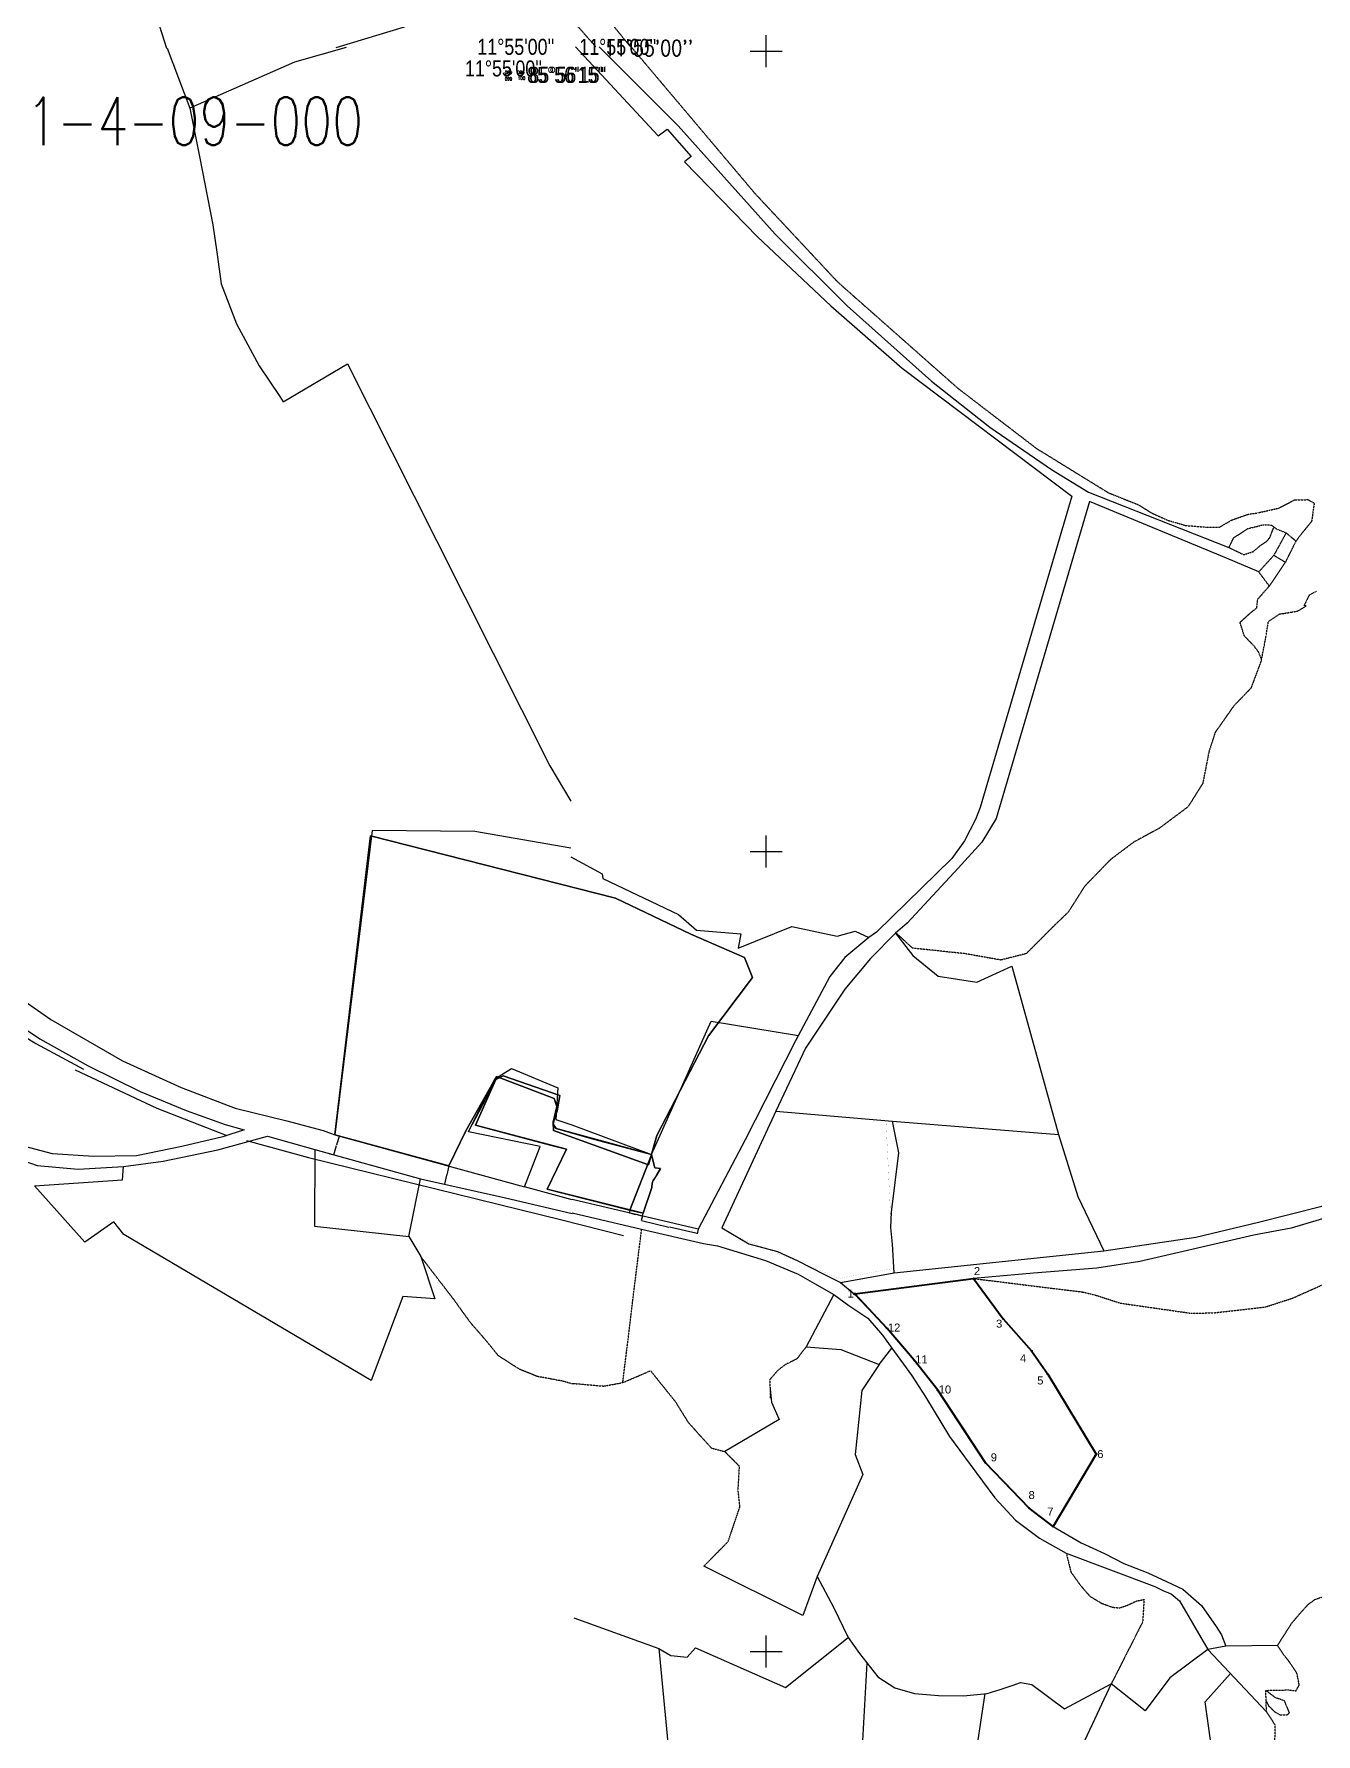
# Model space of a CAD drawing. Header units: metres. Extents: x 619047 to 657292, y 1301217 to 1319844.
# Drawn here: x 650288 to 651889, y 1316627 to 1318752 of the extents above; entities that cross this region are included whole.
import ezdxf
from ezdxf.enums import TextEntityAlignment as Align

# ---------------------------------------------------------------- set-up
doc = ezdxf.new("R2010")
doc.units = ezdxf.units.M
doc.header["$PDMODE"] = 32
doc.header["$PDSIZE"] = 0.5
doc.linetypes.add('HIDDEN', pattern=[0.375, 0.25, -0.125])
for name, color, linetype in [('1', 7, 'Continuous'), ('10', 7, 'Continuous'), ('2', 1, 'Continuous'), ('20', 7, 'Continuous'), ('3', 7, 'Continuous'), ('42', 7, 'Continuous'), ('44', 7, 'Continuous'), ('CVL_CUADCON_LIN', 8, 'Continuous')]:
    doc.layers.add(name, color=color, linetype=linetype)
doc.styles.add('45', font='arial.ttf')
doc.styles.add('ROMANS', font='ROMANS', dxfattribs={"height": 0.2})
doc.styles.get("Standard").update_dxf_attribs({"font": 'arial.ttf'})
doc.dimstyles.get("Standard").update_dxf_attribs({"dimtxt": 0.18, "dimasz": 0.18, "dimexe": 0.18, "dimexo": 0.0625, "dimgap": 0.09, "dimtad": 0, "dimtih": 1, "dimtoh": 1, "dimdec": 4, "dimzin": 0, "dimdsep": 46, "dimtxsty": 'Standard', "dimcen": 0.09, "dimadec": 0, "dimazin": 0, "dimtfac": 1, "dimtdec": 4, "dimtofl": 0, "dimtmove": 0, "dimatfit": 3, "dimfxl": 1, "dimtolj": 1, "dimtzin": 0, "dimarcsym": 0})

# ---------------------------------------------------------------- blocks, each defined once
blk = doc.blocks.new('COORD')
at = {"layer": '42', "color": 2, "linetype": 'Continuous'}
for p, q in [((-2, 0), (2, 0)), ((0, -2), (0, 2))]:
    blk.add_line(p, q, dxfattribs=at)
blk = doc.blocks.new('COORD$')
at = {"layer": '42', "color": 2, "linetype": 'Continuous'}
blk.add_blockref('COORD', (0, 0), dxfattribs=at)
blk = doc.blocks.new('*D21')
at = {"layer": 'CVL_CUADCON_LIN', "color": 0, "lineweight": -2, "ltscale": 0.5, "transparency": 16777216}
for p, q in [((651047.7, 1317274.8), (651046.3, 1317269)), ((651046.6, 1317269.1), (651080.8, 1317261)), ((651116, 1317252.7), (651081.8, 1317260.8)), ((651117.6, 1317258.4), (651116.2, 1317252.5))]:
    blk.add_line(p, q, dxfattribs=at)
at = {"layer": 'CVL_CUADCON_LIN', "color": 0, "ltscale": 0.5, "transparency": 16777216}
for points in [[(651046.6, 1317269.1), (651046.6, 1317269.1), (651046.4, 1317269.1)], [(651116.1, 1317252.8), (651116, 1317252.7), (651116.2, 1317252.7)]]:
    blk.add_solid(points, dxfattribs=at)
at = {"layer": 'Defpoints', "color": 0, "ltscale": 0.5, "transparency": 16777216}
for p in [(651047.7, 1317274.9), (651117.6, 1317258.4), (651116.2, 1317252.7)]:
    blk.add_point(p, dxfattribs=at)
at = {"layer": 'CVL_CUADCON_LIN', "color": 0, "ltscale": 0.5, "transparency": 16777216, "insert": (651081.3, 1317260.9), "char_height": 0.18, "attachment_point": 5}
blk.add_mtext('\\A1;71.7438', dxfattribs=at)
blk = doc.blocks.new('*D9')
at = {"layer": 'CVL_CUADCON_LIN', "color": 0, "lineweight": -2, "ltscale": 0.5, "transparency": 16777216}
for p, q in [((650662.4, 1317351.2), (650665.6, 1317362.7)), ((650663.6, 1317376.2), (650669.1, 1317374.7)), ((650668.9, 1317374.6), (650665.7, 1317363.1)), ((650657.1, 1317352.5), (650662.6, 1317351))]:
    blk.add_line(p, q, dxfattribs=at)
at = {"layer": 'CVL_CUADCON_LIN', "color": 0, "ltscale": 0.5, "transparency": 16777216}
for points in [[(650668.9, 1317374.6), (650668.9, 1317374.5), (650668.9, 1317374.7)], [(650662.4, 1317351.2), (650662.5, 1317351.2), (650662.4, 1317351.1)]]:
    blk.add_solid(points, dxfattribs=at)
at = {"layer": 'Defpoints', "color": 0, "ltscale": 0.5, "transparency": 16777216}
for p in [(650663.5, 1317376.2), (650657, 1317352.5), (650662.4, 1317351.1)]:
    blk.add_point(p, dxfattribs=at)
at = {"layer": 'CVL_CUADCON_LIN', "color": 0, "ltscale": 0.5, "transparency": 16777216, "insert": (650665.7, 1317362.9), "char_height": 0.18, "attachment_point": 5}
blk.add_mtext('\\A1;24.5607', dxfattribs=at)
blk = doc.blocks.new('*D10')
at = {"layer": 'CVL_CUADCON_LIN', "color": 0, "lineweight": -2, "ltscale": 0.5, "transparency": 16777216}
for p, q in [((650800.8, 1317314.6), (650803.3, 1317325.8)), ((650805.9, 1317337.4), (650803.3, 1317326.2)), ((650805.8, 1317337.6), (650805.7, 1317337.7)), ((650800.7, 1317314.4), (650800.5, 1317314.5))]:
    blk.add_line(p, q, dxfattribs=at)
at = {"layer": 'CVL_CUADCON_LIN', "color": 0, "ltscale": 0.5, "transparency": 16777216}
for points in [[(650805.8, 1317337.5), (650805.9, 1317337.4), (650805.9, 1317337.6)], [(650800.7, 1317314.6), (650800.8, 1317314.6), (650800.7, 1317314.4)]]:
    blk.add_solid(points, dxfattribs=at)
at = {"layer": 'Defpoints', "color": 0, "ltscale": 0.5, "transparency": 16777216}
for p in [(650805.9, 1317337.6), (650800.7, 1317314.4), (650800.7, 1317314.4)]:
    blk.add_point(p, dxfattribs=at)
at = {"layer": 'CVL_CUADCON_LIN', "color": 0, "ltscale": 0.5, "transparency": 16777216, "insert": (650803.3, 1317326), "char_height": 0.18, "attachment_point": 5}
blk.add_mtext('\\A1;23.7708', dxfattribs=at)
blk = doc.blocks.new('*D11')
at = {"layer": 'CVL_CUADCON_LIN', "color": 0, "lineweight": -2, "ltscale": 0.5, "transparency": 16777216}
for p, q in [((651032.3, 1317282.2), (651031.3, 1317278.6)), ((651031.6, 1317278.7), (651039, 1317276.8)), ((651047.5, 1317274.7), (651040.1, 1317276.5)), ((651048.5, 1317278.1), (651047.6, 1317274.4))]:
    blk.add_line(p, q, dxfattribs=at)
at = {"layer": 'CVL_CUADCON_LIN', "color": 0, "ltscale": 0.5, "transparency": 16777216}
for points in [[(651031.6, 1317278.7), (651031.6, 1317278.7), (651031.4, 1317278.7)], [(651047.5, 1317274.7), (651047.5, 1317274.6), (651047.7, 1317274.6)]]:
    blk.add_solid(points, dxfattribs=at)
at = {"layer": 'Defpoints', "color": 0, "ltscale": 0.5, "transparency": 16777216}
for p in [(651031.4, 1317278.7), (651032.3, 1317282.2), (651048.6, 1317278.1)]:
    blk.add_point(p, dxfattribs=at)
at = {"layer": 'CVL_CUADCON_LIN', "color": 0, "ltscale": 0.5, "transparency": 16777216, "insert": (651039.5, 1317276.7), "char_height": 0.18, "attachment_point": 5}
blk.add_mtext('\\A1;16.8000', dxfattribs=at)

msp = doc.modelspace()

# ---------------------------------------------------------------- linework, layer by layer
at = {"color": 3}
msp.add_lwpolyline([(650805.8981, 1317337.62004), (650663.53873, 1317376.22133), (650708.07975, 1317749.94178), (651014.31141, 1317671.97916), (651108.31141, 1317626.97916), (651175.31141, 1317597.97916), (651185.22892, 1317572.86655), (651130.46543, 1317499.91743), (651065.97222, 1317375.22064), (651055.30689, 1317338.74804), (650936.65853, 1317381.54683), (650936.19108, 1317392.03642), (650940.80954, 1317411.49586), (650937.57503, 1317421.48525), (650865.66467, 1317449.01524), (650827.01258, 1317381.26559)], close=True, dxfattribs=at)
at = {"layer": '2', "color": 1, "linetype": 'Continuous'}
for p, q in [((650443.80073, 1318762.85633), (650453.14273, 1318733.98933)), ((650453.86273, 1318733.98733), (650482.48473, 1318659.25133)), ((651509.54973, 1317587.15333), (651567.58173, 1317376.66133)), ((651214.44073, 1317405.91033), (651360.38373, 1317393.09533)), ((651360.38373, 1317393.09533), (651567.58173, 1317376.66133)), ((650579.44573, 1317374.54933), (650638.36773, 1317357.69833)), ((650663.53873, 1317376.22133), (650900.50573, 1317311.36033)), ((650638.36773, 1317357.69833), (650770.43973, 1317321.18433)), ((650756.13573, 1317249.01833), (650770.43973, 1317321.18433)), ((650960.15373, 1317295.02233), (650900.50573, 1317311.36033)), ((650960.21473, 1317278.76633), (651046.71073, 1317258.14033)), ((650756.13573, 1317249.01833), (650770.84473, 1317224.09033)), ((651362.29573, 1317203.56133), (651624.36173, 1317231.20533)), ((651295.37573, 1317191.61533), (651362.29573, 1317203.56133)), ((651295.37573, 1317191.61533), (651312.55773, 1317177.32833)), ((651287.16673, 1317176.52933), (651252.35173, 1317111.33733)), ((650962.14973, 1316772.60533), (651068.44773, 1316734.18633)), ((651068.44773, 1316734.18633), (651133.72273, 1316045.56633)), ((651754.26173, 1316733.13533), (651827.54273, 1316655.20233)), ((651294.58373, 1316108.34233), (651328.45773, 1316716.25833)), ((651633.59573, 1316690.08333), (651557.22273, 1316527.35033)), ((651475.58473, 1316677.83433), (651396.83273, 1316153.12333))]:
    msp.add_line(p, q, dxfattribs=at)
for points in [[(650849.03573, 1318827.49333), (650749.92673, 1318760.50633), (650664.75173, 1318734.77533)], [(649156.89073, 1318729.16733), (649286.80673, 1318575.11633), (649721.72073, 1318066.72933), (650041.19173, 1317701.08033), (650064.79273, 1317676.14133), (650148.29673, 1317601.30933), (650204.65073, 1317556.75733), (650295.03073, 1317496.14933), (650355.20573, 1317462.26833), (650420.21073, 1317430.41433), (650477.85673, 1317406.44933), (650526.36273, 1317389.10433), (650550.23773, 1317382.46533)], [(649190.44173, 1318729.29133), (649285.07873, 1318623.41133), (649541.10573, 1318323.92633), (649774.80173, 1318050.14033), (649956.98273, 1317832.59333), (650053.16673, 1317734.10633), (650134.12373, 1317652.41533), (650186.92173, 1317609.13933), (650241.49973, 1317566.87733), (650308.77573, 1317520.27833), (650398.14773, 1317468.82233), (650471.53573, 1317435.43233), (650538.83373, 1317409.67533), (650603.34773, 1317393.58133), (650649.06373, 1317381.57733), (650663.53873, 1317376.22133)], [(650677.43573, 1318734.81833), (650612.87773, 1318716.52833), (650482.48473, 1318659.25133)], [(650964.28873, 1318735.91933), (651067.41373, 1318624.65833), (651078.74973, 1318632.91933), (651108.60473, 1318598.70333), (651100.55273, 1318592.00533), (651191.79473, 1318498.27033), (651283.20273, 1318412.15933), (651372.22973, 1318334.40733), (651584.37373, 1318174.21133), (651469.69473, 1317785.14733), (651464.02173, 1317770.34433), (651450.35773, 1317743.50833), (651434.35373, 1317721.47233), (651340.15573, 1317629.42933), (651330.83173, 1317622.97033)], [(650993.73673, 1318736.03533), (651055.41573, 1318674.32433), (651092.41773, 1318637.14133), (651213.60073, 1318501.56833), (651303.77773, 1318412.14133), (651408.99273, 1318318.05733), (651481.78473, 1318260.70133), (651559.10173, 1318207.46233), (651605.14373, 1318179.27633), (651780.68673, 1318110.13633)], [(650482.48473, 1318659.25133), (650494.36173, 1318598.74333), (650511.03973, 1318513.57533), (650515.83073, 1318479.25633), (650521.37773, 1318439.85333), (650540.63273, 1318389.50233), (650569.03273, 1318337.36133), (650594.65173, 1318298.94833), (650598.96373, 1318292.08033), (650679.29673, 1318339.76233), (650790.33873, 1318119.00133), (650932.05873, 1317837.45433), (650958.24973, 1317793.21133)], [(651817.86573, 1318079.56133), (651777.53873, 1318096.63333), (651606.54373, 1318167.85833), (651489.66073, 1317771.65433), (651471.96573, 1317741.97633), (651442.36673, 1317709.36733), (651378.63373, 1317640.79533), (651364.04673, 1317628.17733)], [(650958.47473, 1317734.23033), (650838.47873, 1317755.22133), (650710.18073, 1317756.65533), (650663.53873, 1317376.22133)], [(650958.51473, 1317723.40933), (650997.43873, 1317702.24733), (650998.52173, 1317696.41533), (651093.01473, 1317651.50433), (651115.33673, 1317631.94033), (651170.76273, 1317627.23833), (651167.40773, 1317609.66633), (651234.40973, 1317636.60533), (651291.19273, 1317624.29533), (651313.47173, 1317630.64833), (651330.83173, 1317622.97033)], [(651364.04673, 1317628.17733), (651332.91173, 1317596.56733), (651300.58573, 1317558.08333), (651251.38673, 1317484.59433), (651214.44073, 1317405.91033)], [(651330.83173, 1317622.97033), (651300.89173, 1317597.98033), (651282.11673, 1317573.88033), (651239.09173, 1317493.60133)], [(651364.04673, 1317628.17733), (651385.70173, 1317600.22033), (651417.49273, 1317574.41133), (651465.58273, 1317567.08433), (651509.54973, 1317587.15333)], [(650959.79443, 1317388.5572), (651059.16143, 1317351.5722), (651133.70943, 1317518.3502), (651242.73576, 1317500.40061)], [(651239.09173, 1317493.60133), (651176.24373, 1317369.90033), (651117.57373, 1317258.44233), (650960.15073, 1317295.51433)], [(650900.50573, 1317311.36033), (650919.86673, 1317361.40733), (650830.45973, 1317379.82033), (650863.30273, 1317446.11833), (650884.14973, 1317459.05433), (650942.04673, 1317434.83433), (650939.71873, 1317395.44033), (650959.79673, 1317388.55633)], [(651624.36173, 1317231.20533), (651739.22973, 1317248.27233), (651817.50173, 1317266.95433), (651896.77273, 1317287.17233), (651938.22073, 1317305.43233), (651956.10973, 1317318.08833), (651995.64573, 1317348.01533), (652006.16973, 1317360.58633), (652022.50673, 1317375.76533), (652052.55773, 1317391.10033), (652065.97973, 1317394.55733), (652083.24373, 1317395.26233), (652094.42673, 1317394.62833), (652108.87673, 1317397.08033), (652120.48373, 1317403.81933), (652134.58173, 1317414.90733), (652166.40473, 1317430.77033), (652188.42973, 1317437.12133), (652212.55073, 1317437.90533), (652242.04573, 1317435.19333)], [(651214.44073, 1317405.91033), (651147.01973, 1317260.05033), (651180.77873, 1317239.85433), (651216.70073, 1317230.35533), (651241.21573, 1317218.94633), (651275.45073, 1317201.55133), (651295.37573, 1317191.61533)], [(652279.55773, 1317397.76133), (652261.43073, 1317405.93933), (652232.38473, 1317413.73833), (652206.45173, 1317415.98333), (652178.27273, 1317414.64433), (652164.59573, 1317411.18433), (652145.89273, 1317403.09333), (652131.80673, 1317390.99033), (652116.41073, 1317382.42933), (652091.10373, 1317374.26233), (652072.57273, 1317373.28833), (652050.03973, 1317366.93233), (652031.88473, 1317355.29033), (652009.51673, 1317334.45233), (651963.39473, 1317302.92533), (651913.16073, 1317275.67133), (651858.22673, 1317259.54233), (651811.59273, 1317250.62433), (651669.21973, 1317217.74233), (651615.46373, 1317209.75933), (651536.54073, 1317203.52033), (651461.43573, 1317196.56333)], [(651362.29573, 1317203.56133), (651360.10573, 1317239.61733), (651358.34673, 1317260.17933), (651359.14173, 1317279.50033), (651368.20173, 1317353.54533), (651360.38373, 1317393.09533)], [(650550.23773, 1317382.46533), (650523.55273, 1317373.85733), (650472.21973, 1317361.72233), (650415.55273, 1317350.10233), (650361.94473, 1317349.15433), (650310.88473, 1317352.52333), (650262.11873, 1317365.29333), (650237.73973, 1317374.98333)], [(650399.27873, 1317336.65333), (650449.08073, 1317343.45133), (650517.18373, 1317357.34433), (650579.44573, 1317374.54933)], [(651567.58173, 1317376.66133), (651591.83773, 1317298.93133), (651624.36173, 1317231.20533)], [(650248.33019, 1317353.98425), (650258.29173, 1317349.54033), (650291.56073, 1317337.80633), (650342.87473, 1317333.42033), (650399.27873, 1317336.65333)], [(650638.36773, 1317357.69833), (650638.01273, 1317262.13133), (650756.13573, 1317249.01833)], [(650770.84473, 1317224.09033), (650788.31873, 1317171.20033), (650748.43473, 1317174.04733), (650708.69073, 1317069.12533), (650399.95073, 1317251.50433), (650387.26373, 1317267.27933), (650351.16073, 1317242.16233), (650288.23173, 1317312.64733), (650397.98973, 1317319.87933), (650399.27873, 1317336.65333)], [(650770.43973, 1317321.18433), (650876.86473, 1317297.41033), (650960.21973, 1317277.74233)], [(651046.71073, 1317258.14033), (651124.12873, 1317240.47633), (651141.68773, 1317237.62833), (651201.58773, 1317219.25633), (651242.42273, 1317202.19033), (651262.87673, 1317190.48133), (651287.16673, 1317176.52933)], [(651461.43573, 1317196.56333), (651313.31973, 1317177.33733), (651312.55773, 1317177.32833)], [(651287.16673, 1317176.52933), (651305.60873, 1317163.01933), (651329.41073, 1317147.28333), (651347.68973, 1317125.89433), (651359.30673, 1317109.51033)], [(651312.55773, 1317177.32833), (651353.43473, 1317134.34533), (651387.41773, 1317094.58633), (651416.80273, 1317057.06133), (651449.62773, 1317007.38033), (651476.51373, 1316966.26933), (651501.95273, 1316940.64233), (651531.00873, 1316909.72033), (651560.98973, 1316886.68633)], [(651252.35173, 1317111.33733), (651295.57273, 1317107.76533), (651343.78973, 1317089.25933), (651359.30673, 1317109.51033)], [(651359.30673, 1317109.51033), (651384.07673, 1317075.74533), (651401.65673, 1317048.75733), (651431.68973, 1316999.04333), (651457.48973, 1316964.01933), (651487.93373, 1316922.69533), (651513.90673, 1316894.78733), (651544.13673, 1316872.26433), (651577.37273, 1316853.33333)], [(651343.78973, 1317089.25933), (651321.80973, 1317056.73833), (651313.83273, 1316976.86033), (651323.26273, 1316951.81233), (651266.29973, 1316824.36633)], [(651207.23173, 1317058.85833), (651208.94773, 1317041.98033), (651218.59473, 1317020.23833), (651150.72473, 1316980.33133)], [(651560.98973, 1316886.68633), (651596.02173, 1316866.25133), (651625.13073, 1316852.86233), (651649.39973, 1316840.68933), (651679.25373, 1316828.83433), (651702.74373, 1316818.17633), (651723.17673, 1316808.24633), (651746.52273, 1316787.93133), (651764.60273, 1316761.71233), (651771.32473, 1316751.37133), (651776.82073, 1316737.20433)], [(651577.37273, 1316853.33333), (651688.08573, 1316811.65633), (651699.07073, 1316806.19233), (651708.50773, 1316802.74233), (651718.76773, 1316793.96633), (651754.26173, 1316733.13533)], [(651266.29973, 1316824.36633), (651248.31473, 1316775.62833), (651124.67473, 1316837.23033)], [(651266.29973, 1316824.36633), (651286.55073, 1316785.97533), (651304.76673, 1316747.81433), (651319.21573, 1316728.16033), (651341.90173, 1316698.94433), (651363.14073, 1316685.21233), (651387.60873, 1316677.86833), (651417.85973, 1316675.67333), (651448.85473, 1316675.01133), (651478.53773, 1316678.14633), (651494.73873, 1316682.90533), (651509.66773, 1316687.90333), (651520.29073, 1316691.83633), (651534.28773, 1316689.45533), (651575.27773, 1316658.92433), (651633.59573, 1316690.08333)], [(651068.44773, 1316734.18633), (651083.27973, 1316725.46233), (651103.62373, 1316723.40833), (651114.15873, 1316734.96333), (651226.48273, 1316685.68233), (651304.76673, 1316747.81433)], [(651841.32873, 1316737.94233), (651776.82073, 1316737.20433), (651754.26173, 1316733.13533), (651706.66273, 1316697.52533), (651675.89173, 1316656.26333), (651633.59573, 1316690.08333)], [(651757.66473, 1316619.76733), (651751.04373, 1316667.50133), (651782.53673, 1316703.06533)]]:
    msp.add_lwpolyline(points, dxfattribs=at)
at = {"layer": '20', "color": 2, "linetype": 'Continuous'}
for p, q in [((650210.74973, 1317539.18233), (650289.82973, 1317490.41733)), ((650289.82973, 1317490.41733), (650349.59873, 1317458.21333)), ((650339.03173, 1317457.29333), (650441.09973, 1317409.44733)), ((650441.09973, 1317409.44733), (650528.45473, 1317375.40333)), ((650553.28273, 1317368.96333), (650630.52373, 1317347.80033)), ((650630.52373, 1317347.80033), (650947.30973, 1317269.77433)), ((650947.30973, 1317269.77433), (651024.36873, 1317250.45133))]:
    msp.add_line(p, q, dxfattribs=at)
at = {"layer": '3', "color": 30, "linetype": 'HIDDEN'}
for p, q in [((651032.64073, 1318736.18833), (650954.27273, 1318832.56033)), ((650989.48973, 1318736.01833), (650954.49173, 1318775.57233)), ((651852.10473, 1318128.48533), (651836.67773, 1318100.35833)), ((651852.10473, 1318128.48533), (651864.41373, 1318118.20833)), ((651864.41373, 1318118.20833), (651851.00173, 1318091.62933)), ((651858.25973, 1318123.34633), (651864.41373, 1318118.20833)), ((651836.67773, 1318100.35833), (651817.86573, 1318079.56133)), ((651851.00173, 1318091.62933), (651831.02173, 1318061.92533)), ((651851.00173, 1318091.62933), (651836.67773, 1318100.35833)), ((651817.86573, 1318079.56133), (651831.02173, 1318061.92533)), ((651023.24673, 1317066.53733), (651046.71073, 1317258.14033))]:
    msp.add_line(p, q, dxfattribs=at)
for points in [[(651033.39273, 1318736.19133), (651188.12273, 1318552.85833), (651291.49573, 1318442.23833), (651442.11673, 1318309.03433), (651540.25673, 1318233.92733), (651630.55473, 1318178.29633), (651667.80873, 1318163.47633), (651684.18173, 1318153.24533), (651703.84173, 1318144.32333), (651726.52273, 1318137.72133), (651750.92973, 1318135.71433), (651768.45973, 1318135.40633), (651784.10373, 1318144.47833), (651804.34273, 1318151.57033), (651816.76673, 1318153.49133), (651842.86173, 1318159.37933), (651862.80873, 1318169.77133), (651879.31673, 1318169.96033), (651887.23873, 1318165.73133), (651883.94473, 1318142.82533), (651870.16873, 1318125.89733), (651864.41373, 1318118.20833)], [(651780.68673, 1318110.13633), (651786.64173, 1318122.40133), (651804.29173, 1318133.78333), (651823.79573, 1318138.58033), (651833.70573, 1318138.18533), (651840.10973, 1318133.43033), (651852.10473, 1318128.48533)], [(651780.68673, 1318110.13633), (651799.07673, 1318101.19933), (651810.71873, 1318104.88933), (651819.27173, 1318112.10233), (651827.83973, 1318118.04433), (651831.59973, 1318122.40733), (651836.90773, 1318135.80833)], [(651831.02173, 1318061.92533), (651816.22573, 1318045.23933), (651815.08073, 1318034.30033), (651807.52873, 1318028.36933), (651794.20473, 1318016.27533), (651799.47073, 1318000.07233), (651811.55173, 1317987.50633), (651817.22673, 1317979.94833), (651821.40573, 1317969.83233)], [(651821.40573, 1317969.83233), (651827.15573, 1318000.13533), (651829.99973, 1318017.95433), (651843.61273, 1318027.00333), (651859.33273, 1318029.47033), (651866.17773, 1318030.56533), (651877.02573, 1318037.04133), (651874.73473, 1318037.52333), (651881.43773, 1318051.06733), (651890.02273, 1318055.48533)], [(651821.40573, 1317969.83233), (651808.09573, 1317934.36033), (651786.75773, 1317912.26433), (651763.51373, 1317879.21933), (651755.66273, 1317854.99033), (651747.98573, 1317815.51733), (651729.52573, 1317786.08533), (651694.01573, 1317759.50733), (651661.95673, 1317742.11633), (651632.74273, 1317720.18433), (651600.35873, 1317686.78133), (651579.64873, 1317654.27333), (651562.81573, 1317638.07333), (651527.40673, 1317602.60333)], [(651527.40673, 1317602.60333), (651495.49373, 1317594.61533), (651451.20773, 1317602.49433), (651385.21473, 1317609.48933), (651364.11573, 1317629.12933)], [(651461.43573, 1317196.56333), (651597.51773, 1317179.82433), (651613.81773, 1317175.94533), (651644.92073, 1317165.88233), (651733.45873, 1317153.17433), (651761.64573, 1317153.75033), (651826.33173, 1317161.09633), (651860.24173, 1317172.15633), (651901.68573, 1317190.67133), (651919.82073, 1317204.09133), (651933.86273, 1317220.00633), (651946.64073, 1317235.39833), (651953.60973, 1317247.92833), (651967.17273, 1317261.29633), (652037.44173, 1317291.32133), (652062.24673, 1317298.97333), (652105.28173, 1317311.66233), (652279.55773, 1317397.76133)], [(650961.03473, 1317064.75233), (650946.99473, 1317068.56833), (650916.51373, 1317074.19833), (650893.40473, 1317083.63233), (650867.76373, 1317100.18533), (650852.54073, 1317119.01333), (650833.00173, 1317141.40533), (650812.70673, 1317169.64433), (650770.84473, 1317224.09033)], [(651560.98973, 1316886.68633), (651614.56473, 1316977.24933), (651554.24073, 1317077.18233), (651534.09673, 1317106.17333), (651513.25573, 1317129.56633), (651498.58773, 1317146.16833), (651461.43573, 1317196.56333)], [(651252.35173, 1317111.33733), (651240.84073, 1317096.21333), (651226.19173, 1317088.93133), (651216.62473, 1317081.45333), (651207.09873, 1317070.41833), (651207.36373, 1317047.29833)], [(650961.02973, 1317065.57733), (650999.42073, 1317062.19933), (651023.24673, 1317066.53733)], [(651023.24673, 1317066.53733), (651057.87473, 1317081.41633), (651088.79573, 1317042.89333), (651104.83773, 1317017.15833), (651118.21873, 1317002.06633), (651134.16473, 1316984.71533), (651150.72473, 1316980.33133)], [(651150.72473, 1316980.33133), (651168.71173, 1316962.24133), (651167.02273, 1316932.23933), (651169.29273, 1316911.42933), (651154.55373, 1316867.55533), (651124.67473, 1316837.23033)], [(651577.37273, 1316853.33333), (651583.23073, 1316829.76933), (651595.10473, 1316813.13433), (651606.94373, 1316799.54833), (651621.52173, 1316790.82133), (651635.03973, 1316785.89433), (651643.94073, 1316784.97933), (651653.30273, 1316788.13633), (651665.17773, 1316793.60733), (651674.55473, 1316795.49333), (651672.84173, 1316767.52333), (651633.59573, 1316690.08333)], [(651841.32873, 1316737.94233), (651859.29473, 1316766.09833), (651871.32573, 1316780.21133), (651880.10673, 1316789.71333), (651887.91573, 1316795.39233), (651895.75673, 1316798.27733), (651904.65473, 1316797.61633), (651918.49373, 1316786.84833), (651933.31973, 1316778.63333), (651944.54973, 1316773.93333), (651951.66673, 1316773.50633), (651958.00673, 1316774.34133), (651965.85373, 1316776.71833), (651972.40473, 1316781.36633), (651978.18473, 1316786.76833), (651979.09273, 1316796.18033), (651978.13373, 1316813.44833), (651976.25773, 1316822.06633), (651973.33573, 1316833.21333), (651968.63373, 1316844.59333), (651964.03373, 1316847.08233)], [(651827.54273, 1316655.20233), (651826.72973, 1316681.87333), (651837.90073, 1316682.25533), (651854.66273, 1316682.44733), (651864.32873, 1316681.28733), (651868.56173, 1316688.70433), (651865.59973, 1316703.40833), (651856.55373, 1316717.02633), (651849.59473, 1316725.83933), (651841.32873, 1316737.94233)], [(651827.13573, 1316668.53833), (651829.99473, 1316662.85333), (651837.70073, 1316655.31833), (651844.09373, 1316651.58033), (651853.24273, 1316651.17633), (651856.25773, 1316654.00633), (651849.99173, 1316668.92633), (651838.51673, 1316672.86033), (651826.72973, 1316681.87333)], [(651859.27073, 1316501.58233), (651855.57573, 1316513.73633), (651851.20573, 1316518.26033), (651844.61673, 1316516.91433), (651839.06773, 1316513.54833), (651827.37673, 1316514.17633), (651818.13473, 1316522.71033), (651817.26573, 1316532.10233), (651824.87973, 1316554.80333), (651828.50073, 1316571.36133), (651829.88473, 1316583.57433), (651833.51173, 1316599.62333), (651838.09273, 1316621.02033), (651838.51073, 1316628.90233), (651838.39773, 1316638.81033), (651827.54273, 1316655.20233)]]:
    msp.add_lwpolyline(points, dxfattribs=at)
msp.add_point((651864.41373, 1318118.20833), dxfattribs=at)
at = {"layer": 'CVL_CUADCON_LIN', "color": 5, "ltscale": 0.5, "flags": 128}
msp.add_lwpolyline([(650663.53873, 1317376.22133), (650805.8981, 1317337.62004), (650827.01258, 1317381.26559), (650865.66467, 1317449.01524), (650937.57503, 1317421.48525), (650940.80954, 1317411.49586), (650936.19108, 1317392.03642), (650936.65853, 1317381.54683), (651055.30689, 1317338.74804), (651065.97222, 1317375.22064), (651130.46543, 1317499.91743), (651185.22892, 1317572.86655), (651175.31141, 1317597.97916), (651108.31141, 1317626.97916), (651014.31141, 1317671.97916), (650708.07975, 1317749.94178)], close=True, dxfattribs=at)
at = {"layer": 'CVL_CUADCON_LIN', "color": 4, "ltscale": 0.5, "flags": 128}
for points in [[(650939.9025, 1317384.06096), (650936.17905, 1317389.38602), (650937.0534, 1317393.47354), (650941.10678, 1317406.21434), (650944.75152, 1317425.20783), (650873.80911, 1317450.04139), (650864.74991, 1317445.30443), (650839.06044, 1317388.19917), (650931.38959, 1317363.82643), (650952.81532, 1317358.11978), (650928.82768, 1317308.40242), (651048.55981, 1317278.1292), (651059.51008, 1317310.31758), (651059.9177, 1317315.70217), (651061.27141, 1317318.92978), (651063.9546, 1317323.38228), (651065.99145, 1317326.22851), (651070.54835, 1317334.22071), (651063.38624, 1317334.95838), (651059.06719, 1317351.60728), (650986.70796, 1317370.65825)], [(650928.82768, 1317308.40242), (651032.27236, 1317282.24734), (651059.14252, 1317351.31689), (651059.06719, 1317351.60728), (650939.9025, 1317384.06096), (650936.17905, 1317389.38602), (650937.0534, 1317393.47354), (650941.10678, 1317406.21434), (650944.75152, 1317425.20783), (650873.80911, 1317450.04139), (650864.74991, 1317445.30443), (650839.06044, 1317388.19917), (650952.81532, 1317358.11978)], [(651048.55981, 1317278.1292), (650928.82768, 1317308.40242), (650952.81532, 1317358.11978), (650839.06044, 1317388.19917), (650864.74991, 1317445.30443), (650873.80911, 1317450.04139), (650944.75152, 1317425.20783), (650941.10678, 1317406.21434), (650937.0534, 1317393.47354), (650936.17905, 1317389.38602), (650939.9025, 1317384.06096), (650986.70796, 1317370.65825), (651059.06719, 1317351.60728), (651063.38624, 1317334.95838), (651070.54835, 1317334.22071), (651065.99145, 1317326.22851), (651061.27141, 1317318.92978), (651059.9177, 1317315.70217), (651059.51008, 1317310.31758)]]:
    msp.add_lwpolyline(points, close=True, dxfattribs=at)
at = {"layer": 'CVL_CUADCON_LIN', "color": 6, "ltscale": 0.5, "flags": 128}
for points in [[(650928.82768, 1317308.40242), (651032.27236, 1317282.24734), (651059.14252, 1317351.31689), (651059.06719, 1317351.60728), (650939.9025, 1317384.06096), (650936.17905, 1317389.38602), (650937.0534, 1317393.47354), (650941.10678, 1317406.21434), (650944.75152, 1317425.20783), (650873.80911, 1317450.04139), (650864.74991, 1317445.30443), (650839.06044, 1317388.19917), (650952.81532, 1317358.11978)], [(651032.27236, 1317282.24734), (651048.55981, 1317278.1292), (651059.51008, 1317310.31758), (651059.9177, 1317315.70217), (651061.27141, 1317318.92978), (651063.9546, 1317323.38228), (651065.99145, 1317326.22851), (651070.54835, 1317334.22071), (651063.38624, 1317334.95838), (651059.14252, 1317351.31689)]]:
    msp.add_lwpolyline(points, close=True, dxfattribs=at)
for points in [[(650864.74991, 1317445.30443), (650835.09061, 1317389.24712)], [(651048.55981, 1317278.1292), (651034.21134, 1317281.75709)]]:
    msp.add_lwpolyline(points, dxfattribs=at)
at = {"layer": 'CVL_CUADCON_LIN', "color": 6, "ltscale": 0.5, "const_width": 0.08, "flags": 128}
for points in [[(651214.44073, 1317405.91033), (651148.56725, 1317263.39828)], [(651214.44073, 1317405.91033), (651149.40641, 1317265.21372), (651151.12531, 1317256.88933)], [(651149.40641, 1317265.21372), (651151.12531, 1317256.88933)], [(651149.40641, 1317265.21372), (651151.12531, 1317256.88933), (651160.56408, 1317251.04813), (651293.97421, 1317196.79501)]]:
    msp.add_lwpolyline(points, dxfattribs=at)
msp.add_lwpolyline([(651214.44073, 1317405.91033), (651149.40641, 1317265.21372), (651151.12531, 1317256.88933), (651160.56408, 1317251.04813), (651293.97421, 1317196.79501), (651361.08953, 1317209.11158), (651352.13888, 1317393.81929)], close=True, dxfattribs=at)
at = {"layer": 'CVL_CUADCON_LIN', "color": 3, "ltscale": 0.5, "flags": 128}
msp.add_lwpolyline([(651032.27236, 1317282.24734), (651048.55981, 1317278.1292), (651059.51008, 1317310.31758), (651059.9177, 1317315.70217), (651061.27141, 1317318.92978), (651063.9546, 1317323.38228), (651065.99145, 1317326.22851), (651070.54835, 1317334.22071), (651063.38624, 1317334.95838), (651059.14252, 1317351.31689)], close=True, dxfattribs=at)
at = {"layer": 'CVL_CUADCON_LIN', "color": 6, "lineweight": 40, "ltscale": 0.5, "flags": 128}
msp.add_lwpolyline([(651313.31973, 1317177.33733), (651461.43573, 1317196.56333), (651498.58773, 1317146.16833), (651534.09673, 1317106.17333), (651554.24073, 1317077.18233), (651614.56473, 1316977.24933), (651560.98973, 1316886.68633), (651531.00873, 1316909.72033), (651476.51373, 1316966.26933), (651416.80273, 1317057.06133), (651387.41773, 1317094.58633), (651353.43473, 1317134.34533)], close=True, dxfattribs=at)
at = {"layer": 'CVL_CUADCON_LIN', "color": 6, "ltscale": 0.5}
for centre in [(651461.43573, 1317196.56333), (651353.43473, 1317134.34533), (651498.58773, 1317146.16833), (651534.09673, 1317106.17333), (651387.41773, 1317094.58633), (651554.24073, 1317077.18233), (651416.80273, 1317057.06133), (651476.51373, 1316966.26933), (651614.56473, 1316977.24933), (651531.00873, 1316909.72033), (651560.98973, 1316886.68633)]:
    msp.add_circle(centre, 0.75, dxfattribs=at)
at = {"layer": 'CVL_CUADCON_LIN', "color": 6, "lineweight": 40, "ltscale": 0.5}
msp.add_circle((651313.31973, 1317177.33733), 0.75, dxfattribs=at)
at = {"layer": 'CVL_CUADCON_LIN', "color": 6, "ltscale": 0.5}
for p in [(651461.43573, 1317196.56333), (651313.31973, 1317177.33733), (651353.43473, 1317134.34533), (651498.58773, 1317146.16833), (651387.41773, 1317094.58633), (651534.09673, 1317106.17333), (651554.24073, 1317077.18233), (651416.80273, 1317057.06133), (651476.51373, 1316966.26933), (651614.56473, 1316977.24933), (651531.00873, 1316909.72033), (651560.98973, 1316886.68633)]:
    msp.add_point(p, dxfattribs=at)

# ---------------------------------------------------------------- block references
at = {"layer": '42', "color": 1, "linetype": 'Continuous', "xscale": 10, "yscale": 10}
for p in [(651202.60373, 1318730.38433), (651202.60373, 1317730.38433), (651202.60373, 1316730.38433)]:
    msp.add_blockref('COORD$', p, dxfattribs=at)

# ---------------------------------------------------------------- texts
at = {"layer": '1', "color": 7, "linetype": 'Continuous', "lineweight": 13, "style": 'ROMANS', "width": 0.75}
msp.add_text('3051-4-09-000', height=60, rotation=359.99996158, dxfattribs=at).set_placement((650430.60133, 1318642.87681), align=Align.MIDDLE_CENTER)
at = {"layer": '10', "color": 7, "linetype": 'Continuous', "style": 'ROMANS', "width": 0.8}
for s, p in [('089', (650880.5079, 1318703.82366)), ('090', (650895.7719, 1318703.96466)), ('099', (650880.5079, 1318695.76266)), ('100', (650896.7609, 1318696.68266))]:
    msp.add_text(s, height=4, dxfattribs=at).set_placement(p, align=Align.MIDDLE)
at = {"layer": '44', "color": 7, "linetype": 'Continuous', "width": 0.8}
for s, p in [("11%%d55'00''", (650889.64373, 1318735.88133)), ("11%%d55'00''", (651016.97273, 1318735.84333)), ("11%%d55'00''", (650874.25573, 1318708.86733)), ("85%%d56'15''", (650951.97273, 1318700.84333)), ("85%%d56'15''", (650954.64373, 1318700.88133))]:
    msp.add_text(s, height=20, dxfattribs=at).set_placement(p, align=Align.MIDDLE)
at = {"layer": '44', "color": 7, "linetype": 'Continuous', "style": 'ROMANS', "width": 0.8}
msp.add_text("11%%d55'00''", height=20, rotation=359.99996111, dxfattribs=at).set_placement((651055.58774, 1318734.35228), align=Align.MIDDLE)
at = {"layer": 'CVL_CUADCON_LIN', "color": 6, "ltscale": 0.5, "style": '45'}
msp.add_text('2', height=10, dxfattribs=at).set_placement((651462.02433, 1317197.94303), align=Align.BOTTOM_LEFT)
msp.add_text('1', height=10, dxfattribs=at).set_placement((651311.90833, 1317177.84523), align=Align.MIDDLE_RIGHT)
for s, p in [('12', (651354.55343, 1317135.34453)), ('11', (651388.57863, 1317095.53623)), ('4', (651519.59988, 1317097.07663)), ('5', (651541.0774, 1317069.22786)), ('10', (651418.02093, 1317057.93663)), ('6', (651616.06473, 1316977.25603))]:
    msp.add_text(s, height=10, dxfattribs=at).set_placement(p, align=Align.MIDDLE_LEFT)
for s, p in [('3', (651497.42203, 1317145.22433)), ('9', (651490.85308, 1316978.15892)), ('8', (651538.03066, 1316931.04956))]:
    msp.add_text(s, height=10, dxfattribs=at).set_placement(p, align=Align.TOP_RIGHT)
msp.add_text('7', height=10, dxfattribs=at).set_placement((651557.52942, 1316910.33215), align=Align.TOP_CENTER)

# ---------------------------------------------------------------- dimensions: what is measured, and where the dimension line sits
at = {"layer": 'CVL_CUADCON_LIN', "color": 4, "ltscale": 0.5}
for p1, p2, distance, picture, middle in [((650663.53873, 1317376.22133), (650656.99396, 1317352.54873), 5.59335, '*D9', (650665.65744, 1317362.89455)), ((650805.8981, 1317337.62004), (650800.71574, 1317314.42105), 0, '*D10', (650803.30692, 1317326.02055))]:
    dim = msp.add_aligned_dim(p1=p1, p2=p2, distance=distance, dimstyle='Standard', dxfattribs=at)
    dim.commit()
    dim.dimension.update_dxf_attribs({"geometry": picture, "text_midpoint": middle})
at = {"layer": 'CVL_CUADCON_LIN', "color": 5, "ltscale": 0.5}
for p1, p2, distance, picture, middle in [((651048.55981, 1317278.1292), (651032.27236, 1317282.24734), 3.61769, '*D11', (651039.52929, 1317276.68096)), ((651047.74021, 1317274.88763), (651117.57373, 1317258.44233), -5.901, '*D21', (651081.30433, 1317260.9211))]:
    dim = msp.add_aligned_dim(p1=p1, p2=p2, distance=distance, dimstyle='Standard', dxfattribs=at)
    dim.commit()
    dim.dimension.update_dxf_attribs({"geometry": picture, "text_midpoint": middle})

doc.saveas('drawing.dxf')
